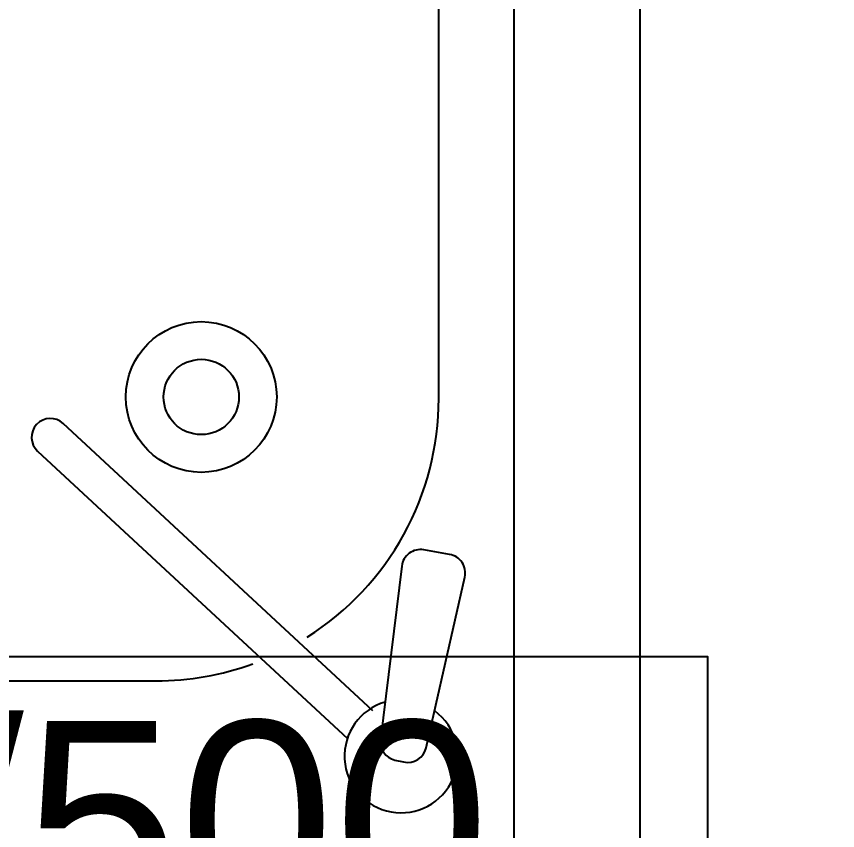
# Model space of a CAD drawing. Header units: inches. Extents: x 21 to 38546, y 13 to 15001.
# Drawn here: x 4438.68 to 4482.25, y 1195.23 to 1238.45 of the extents above; entities that cross this region are included whole.
import ezdxf

# ---------------------------------------------------------------- set-up
doc = ezdxf.new("R2010")
doc.units = ezdxf.units.IN
doc.header["$MEASUREMENT"] = 0
doc.layers.add('RAD-MAHAL', color=2, linetype='Continuous')
for name, color, linetype, lineweight in [('Z_MİM_-KM-Silik tarama', 8, 'Continuous', 25), ('Z_MİM_-KM-TEXT', 8, 'Continuous', 25), ('Z_MİM_-KM-TEXT-DETL', 8, 'Continuous', 25), ('Z_MİM_-KM-VITRF', 8, 'Continuous', 25)]:
    doc.layers.add(name, color=color, linetype=linetype, lineweight=lineweight)
doc.styles.add('mahal listesi', font='micross.ttf', dxfattribs={"width": 0.8, "height": 20})
doc.styles.get("Standard").update_dxf_attribs({"font": 'arial.ttf'})

# ---------------------------------------------------------------- blocks, each defined once
blk = doc.blocks.new('*U171')
for p, q in [((-16, -2.918), (-110, -2.918)), ((-63.451, -7.587), (-72.511, -5.538)), ((-73.717, -6.342), (-73.957, -7.718)), ((-82, -6.918), (-106, -6.918)), ((-73.094, -8.883), (-63.898, -10.015)), ((-62.8, -9.243), (-62.696, -8.783)), ((-65.404, -10.409), (-80.664, -26.842)), ((-79.198, -28.203), (-63.936, -11.768)), ((-67, -45.918), (-67, -21.918))]:
    blk.add_line(p, q)
for centre, radius, start, end in [((-72.732, -6.513), 1, 77.2564, 170.1183), ((-63, -8.918), 3, 196.3436, 143.3494), ((-82, -21.918), 15, 32.3267, 90), ((-72.971, -7.89), 1, 170.1183, 262.9815), ((-63.672, -8.562), 1, 347.2564, 77.2564), ((-63.776, -9.022), 1, 262.9815, 347.2564), ((-82, -21.918), 15, 360, 20.0339), ((-79.931, -27.522), 1, 137.119, 317.119)]:
    blk.add_arc(centre, radius, start, end)
at = {"layer": 'Z_MİM_-KM-Silik tarama'}
for radius in [4, 2]:
    blk.add_circle((-82.073, -19.518), radius, dxfattribs=at)
blk = doc.blocks.new('A$C25ED71EF')
at = {"layer": 'Z_MİM_-KM-TEXT', "color": 7, "insert": (-9.44, 30.2), "char_height": 20, "width": 264.1267, "attachment_point": 1, "style": 'mahal listesi'}
blk.add_mtext('\\A1;Tezgah Arası \\PSeramik duvar kaplaması (30x60) (15.380.1056)', dxfattribs=at)
blk = doc.blocks.new('IS_RADYATOR_TAG_MRD')
at = {"layer": 'RAD-MAHAL'}
blk.add_lwpolyline([(0, 0), (130, 0), (130, 36), (0, 36)], dxfattribs=at)

msp = doc.modelspace()

# ---------------------------------------------------------------- linework, layer by layer
at = {"layer": 'Z_MİM_-KM-VITRF', "ltscale": 0.5}
msp.add_lwpolyline([(4471.758, 1389.083), (4471.758, 1082.083), (4409.758, 1082.083)], dxfattribs=at)

# ---------------------------------------------------------------- block references
at = {"layer": 'RAD-MAHAL'}
msp.add_blockref('IS_RADYATOR_TAG_MRD', (4345.362, 1168.445), dxfattribs=at)
at = {"layer": 'Z_MİM_-KM-TEXT-DETL', "xscale": 0.4000000000000039, "yscale": 0.4000000000000039, "zscale": 0.4000000000000039, "rotation": 90}
msp.add_blockref('A$C25ED71EF', (4485.41, 1126.844), dxfattribs=at)
at = {"layer": 'Z_MİM_-KM-VITRF', "ltscale": 0.5, "rotation": 270}
msp.add_blockref('*U171', (4468.009, 1136.171), dxfattribs=at)

# ---------------------------------------------------------------- texts
at = {"layer": 'RAD-MAHAL'}
msp.add_text('0.8/22-PKKP/500', height=10.6, dxfattribs=at).set_placement((4349.362, 1190.445))

doc.saveas('drawing.dxf')
